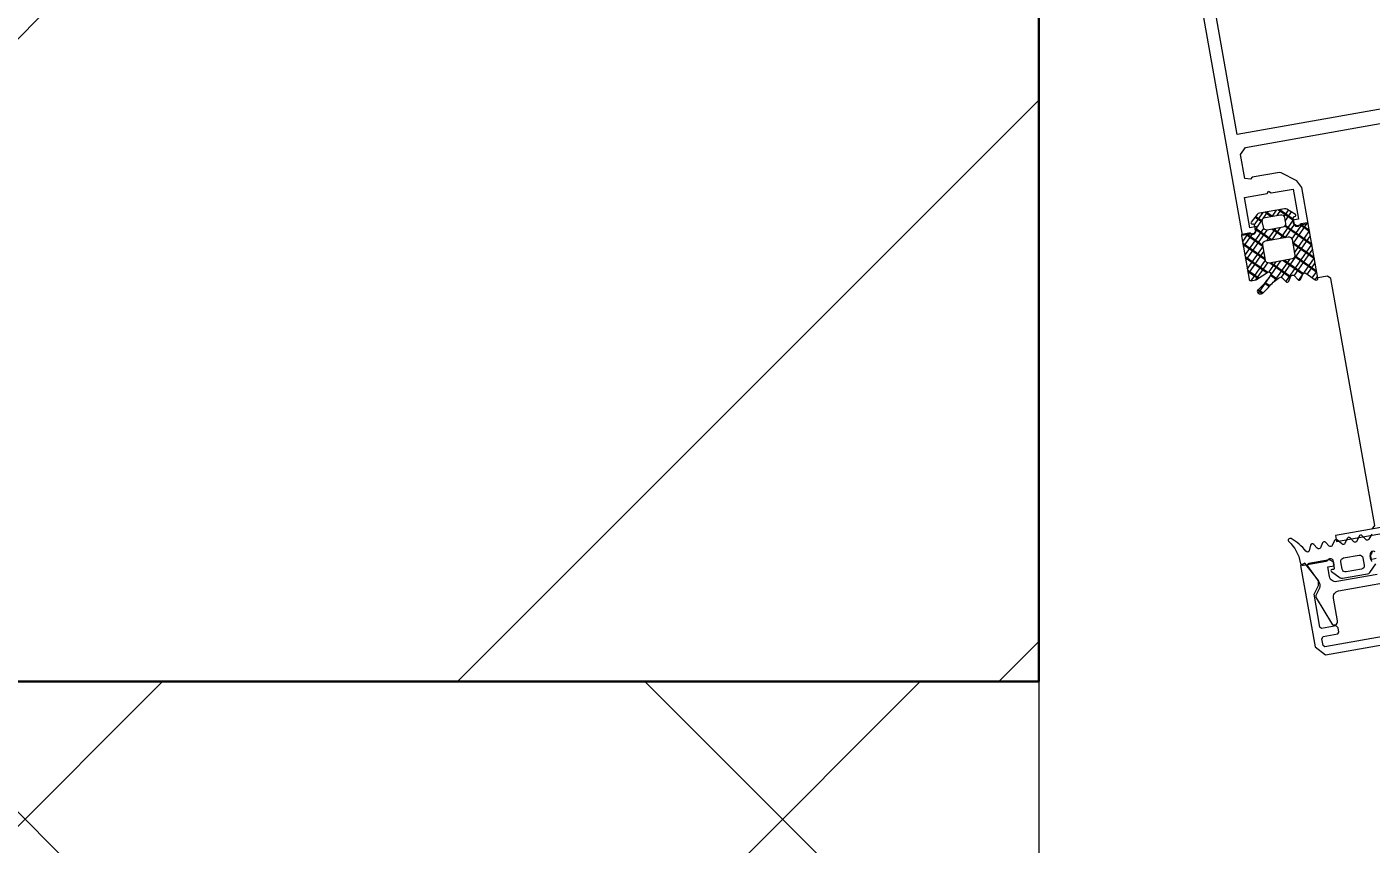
# Model space of a CAD drawing. Header units: millimetres. Extents: x -360149 to 9420325, y 0 to 292181.
# Drawn here: x -196839.3 to -196619.8, y 105849.4 to 105982.8 of the extents above; entities that cross this region are included whole.
import ezdxf
from ezdxf import colors
from ezdxf.entities.mleader import LeaderData, LeaderLine
from ezdxf.math import Vec2, Vec3

# ---------------------------------------------------------------- set-up
doc = ezdxf.new("R2010")
doc.units = ezdxf.units.MM
doc.header["$MEASUREMENT"] = 0
doc.layers.get('0').update_dxf_attribs({"color": 250, "lineweight": 9})
for name, color, linetype, lineweight in [('_АР ТЕКСТ', 250, 'Continuous', 25), ('АР_Навесной фасад', 5, 'Continuous', 5), ('АР_Отметки', 250, 'Continuous', 15), ('АР_Перегородки витражные', 152, 'Continuous', 13), ('АР_Размеры дверей', 15, 'Continuous', 0), ('АР_Сущ Несущая стена', 202, 'Continuous', 30), ('АР_Утеплитель', 250, 'Continuous', 9), ('АР_Штриховка кирпич', 250, 'Continuous', 9)]:
    doc.layers.add(name, color=color, linetype=linetype, lineweight=lineweight)
doc.styles.add('ISOCPEUR', font='isocpeur.ttf', dxfattribs={"width": 0.7})

# ---------------------------------------------------------------- blocks, each defined once
blk = doc.blocks.new('_DotSmall')
at = {"color": 0, "linetype": 'ByBlock', "const_width": 0.5}
blk.add_lwpolyline([(-0.0625, 0, 1), (0.0625, 0, 1)], format="xyb", close=True, dxfattribs=at)
blk = doc.blocks.new('стойка витр.')
h = blk.add_hatch()
h.set_pattern_fill('ANSI37', scale=0.5, angle=-69.23283665521843)
h.set_pattern_definition([(335.7671633447816, (-69115.31625940584, 318510.9409690977), (0.6515825639889636, 1.447617495164233), []), (65.76716334478155, (-69115.31625940584, 318510.9409690977), (-1.447617495164233, 0.6515825639889636), [])])
edge = h.paths.add_edge_path()
edge.add_line((-22.69442369043827, 14.13646889062511), (-23.03581465108437, 15.03674084689555))
edge.add_arc((-23.43472203482704, 14.88552442783714), 0.426606969231953, 20.76054121617168, 72.29995807937499)
edge.add_arc((-23.17519432072194, 15.69843630689562), 0.4267278803337561, 110.7639791014305, 252.28796188313498, ccw=False)
edge.add_line((-23.32647754022037, 16.09744767434313), (-22.30045238576713, 16.48652534212306))
edge.add_arc((-22.23557122191811, 16.31559297980009), 0.1828317202011609, 20.74895968860318, 110.7853670150393, ccw=False)
edge.add_line((-22.06459766681655, 16.38036551539699), (-22.02136925791274, 16.26636916297139))
edge.add_arc((-21.85036169383434, 16.33121481389334), 0.1828894349477776, 200.7666051414026, 335.7779732891441)
edge.add_line((-21.68357339510112, 16.25618009645405), (-21.08991230116226, 17.78525728297245))
edge.add_arc((-21.70321396183568, 17.95657679537892), 0.6367804192309714, 344.3928406199507, 381.7248777476984)
edge.add_line((-21.1116628201562, 18.19228116337763), (-22.58147269752226, 22.06827310883818))
edge.add_arc((-23.18057156739388, 21.852472630542), 0.6367804192296693, 19.80944894391843, 57.14148607166609)
edge.add_line((-22.83507592984824, 22.38737642259366), (-24.29334917705273, 23.13834224954917))
edge.add_arc((-24.36844682475663, 22.97158227615987), 0.1828894349476184, 65.75635339884347, 200.7677215648203)
edge.add_line((-24.53945312526776, 22.90673329312267), (-24.49622471639304, 22.79273694081348))
edge.add_arc((-24.66715707872659, 22.7278557770023), 0.1828317201976129, -69.25104032206309, 20.78536700277641, ccw=False)
edge.add_line((-24.60238454316277, 22.55688222189201), (-25.62840969761601, 22.16780455411208))
edge.add_arc((-25.77973726672901, 22.56679910380675), 0.4267278803402734, 149.2463648073436, 290.7703475895543, ccw=False)
edge.add_arc((-26.51302534269302, 23.00322659508151), 0.4266069692186295, 329.2343686070108, 380.7737854734352)
edge.add_line((-26.11415292418678, 23.1545352198882), (-26.50320860397187, 24.18050239048171))
edge.add_arc((-26.6741821590871, 24.11572985494814), 0.1828317201915107, 20.74895966852365, 110.7853670116034)
edge.add_line((-26.73906332292245, 24.28666221726598), (-33.46508004333009, 21.73609814226074))
edge.add_arc((-33.37260125833668, 21.44478009969028), 0.3056444463767395, 107.6120180140902, 200.6882886899978)
edge.add_line((-33.6585366082727, 21.33680091994756), (-33.39916615508264, 20.65282280623796))
edge.add_arc((-33.11489203283651, 20.76049792175978), 0.3039830703862393, 200.7452912846324, 225.8123610097134)
edge.add_line((-33.32677140043234, 20.54252351805917), (-31.79381202385412, 18.90709041146329))
edge.add_arc((-32.0063560722166, 18.68866847666476), 0.3047673113958362, -108.86283880448178, 45.781400895661875, ccw=False)
edge.add_arc((-28.70749382052437, 27.75544220980088), 9.952967568180252, 231.9543329511108, 250.0411665169116, ccw=False)
edge.add_arc((-35.13741779119496, 19.64784166335459), 0.4002801790554734, 42.30928712460122, 119.2250395725891)
edge.add_arc((-34.91139847875967, 19.56672148584141), 0.6024183835395109, 134.3950067436913, 228.6478049676944)
edge.add_arc((-28.53884731806517, 27.80771469972205), 11.01872594929672, 232.0873456721725, 240.8889416158169)
edge.add_arc((-36.88860151399224, 12.8729826853881), 6.091684827127049, 40.75890454826748, 60.61437004968877, ccw=False)
edge.add_arc((-32.50226594848368, 16.64775385941913), 0.3047655738188228, -34.89587558046088, 41.60271899476669, ccw=False)
edge.add_line((-32.25229934006347, 16.47340148731018), (-32.76342180219945, 15.75802363698313))
edge.add_arc((-32.51342051808022, 15.58368567090239), 0.3047857747310843, 145.1100748179471, 256.4242518685471)
edge.add_line((-32.58496309185284, 15.28741547561367), (-31.72801335877739, 15.09082250765641))
edge.add_arc((-31.79955593254474, 14.79455231235153), 0.3047857747455557, -34.88992517811971, 76.42425187022229, ccw=False)
edge.add_line((-31.54955464840168, 14.62021434627968), (-32.06065512256464, 13.90477851201285))
edge.add_arc((-31.81065383841726, 13.73044054594722), 0.304785774745541, 145.1100748233031, 256.4242518693868)
edge.add_line((-31.88219641218893, 13.4341703506434), (-31.02524667911348, 13.23757738269342))
edge.add_arc((-31.09682011228135, 12.94126594878393), 0.3048331054871362, -24.2246592297883, 76.42043308581259, ccw=False)
edge.add_line((-30.81882951050648, 12.81618818287097), (-31.59985344059533, 11.12048939903616))
edge.add_arc((-31.32187980059053, 10.99539431777895), 0.3048247429134716, 155.7710645559098, 290.7402899417831)
edge.add_line((-31.21393143609748, 10.71032366952568), (-22.80062470957637, 13.90072279884771))
edge.add_arc((-22.86539724513609, 14.07169635396312), 0.1828317202009504, 290.7489596761703, 380.7489600455551)
edge = h.paths.add_edge_path(flags=16)
edge.add_line((-23.10434971895302, 21.04022295145114), (-22.19142218885827, 18.63276889372355))
edge.add_arc((-22.69773797682865, 18.4407695405971), 0.5414973949605305, -69.23283665472542, 20.767163345274582, ccw=False)
edge.add_line((-22.5057386237022, 17.93445375262672), (-23.43116100440966, 17.58352553217992))
edge.add_arc((-23.62316035752519, 18.08984132014666), 0.5414973949532591, 200.7671633443313, 290.7671633443313, ccw=False)
edge.add_line((-24.12947614549194, 17.89784196703113), (-25.04240367558668, 20.30529602475872))
edge.add_arc((-24.53608788761267, 20.4972953778888), 0.541497394965222, 110.76716334549809, 200.7671633454981, ccw=False)
edge.add_line((-24.72808724074275, 21.00361116586282), (-23.80266486003529, 21.35453938630963))
edge.add_arc((-23.6106655069234, 20.84822359833925), 0.5414973949553709, 20.767163343835023, 110.767163343835, ccw=False)
edge = h.paths.add_edge_path(flags=16)
edge.add_line((-26.85119390953332, 20.26120087689196), (-25.51269974335446, 16.73149769075098))
edge.add_arc((-26.01901553132848, 16.5394983376209), 0.541497394965222, -69.23283665450191, 20.76716334549809, ccw=False)
edge.add_line((-25.82701617819839, 16.03318254964688), (-28.23444912247942, 15.12026302596496))
edge.add_arc((-28.4264484756095, 15.62657881394625), 0.5414973949720253, 200.7671633452251, 290.76716334522513, ccw=False)
edge.add_line((-28.9327642635908, 15.43457946081617), (-30.27125842979876, 18.96428264696442))
edge.add_arc((-29.76494264181383, 19.15628200007632), 0.5414973949689773, 110.76716334328901, 200.767163343289, ccw=False)
edge.add_line((-29.95694199492573, 19.66259778806125), (-27.5495090506447, 20.57551731175045))
edge.add_arc((-27.35750969751825, 20.06920152376551), 0.541497394974137, 20.767163344728715, 110.76716334472869, ccw=False)
at = {"lineweight": 0, "ltscale": 100, "transparency": 33554687}
for points in [[(65.92687011216185, 59.2824299609274), (-26.6419368966599, 24.17953274302999), (-25.90703195796232, 22.24153677027789), (-25.27813291337225, 21.95846499659092), (-24.82208952034125, 22.13140062004823), (-25.21116718812846, 23.15742577453057), (-20.53714279274573, 24.92985650197079), (-19.19699615391437, 21.39579562939616), (-18.76855027934653, 21.29748815141647), (-18.98085410959902, 20.82581386800302), (-17.68393587967148, 17.40574934773758), (-22.35796027505421, 15.63331862029736), (-22.70380953396671, 16.54534742246324), (-23.1598529269977, 16.37241179900593), (-23.44292470067739, 15.74351275440858), (-22.75122618288151, 13.91945515007683), (-17.16517298531835, 16.03773513642955), (-16.24131551088067, 17.04008095841709), (-15.46667035139399, 19.81128934778826), (-15.4391308168415, 20.08251046122314), (-17.03864790883381, 24.30054944750736), (-17.39634782800567, 24.5561396704943), (-17.47095398549573, 25.44057095424068), (-13.70890040838276, 26.86717441076325), (-12.4510803312005, 26.30097287951503), (-4.305940852005733, 4.821667629301373)], [(-69.8438361948356, -5.633594956780144), (-69.21493715024553, -5.916666730459838), (-30.90838462579995, 8.609511357899464), (-30.62531285212026, 9.238410402496811), (-31.1873041553481, 10.72042096611403)], [(-68.58632373265573, -58.46540642052423), (-90.15068845250062, -1.598661102303595), (-90.00917455367744, -1.284153596119722), (-88.98317839115043, -0.8950869223335758), (-88.55468153662514, -0.9934413902010419), (-87.69009137133253, -3.273426419786119), (-87.37564184903749, -3.414962306625966), (-86.69163474338711, -3.155580859434849), (-86.43607351230457, -2.797891934278596), (-87.30066367759719, -0.5179069046935183), (-87.1591497787449, -0.2033993985096458), (-82.02911098225741, 1.741955958394101), (-80.54324021661887, 1.262233232868311), (-79.70200834979187, 1.450846736610401), (-77.34320693471818, 4.170836259007046), (-77.83057009245385, 4.768357554989052), (-90.48468705118285, -0.0301937209587777), (-91.4479567084054, -1.960141251613095), (-69.79711318280897, -59.05493725829001)], [(-73.55412178576807, -6.30930235532287), (-74.18304982228437, -6.026241575636959), (-74.75303158370662, -6.242383619959583), (-74.40718232482322, -7.154412422125461)]]:
    blk.add_lwpolyline(points, dxfattribs=at)
blk.add_lwpolyline([(63.8117502759269, 56.26367979055794), (85.07351613373612, 0.1949089383633691), (10.63088292890461, -28.03438542609365), (-10.63088292890461, 28.03438542610093)], close=True, dxfattribs=at)
at = {"color": 7, "lineweight": 0, "ltscale": 100, "transparency": 33554687}
blk.add_lwpolyline([(-22.69442369043827, 14.13646889062511), (-23.03581465108437, 15.03674084689555, 0.2287523810762611), (-23.30501911480678, 15.29193636016134, -0.7101639231358212), (-23.32647754022037, 16.09744767434313), (-22.30045238576713, 16.48652534212306, -0.4143996870914876), (-22.06459766681655, 16.38036551539699), (-22.02136925791274, 16.26636916297139, 0.6682503890445888), (-21.68357339510112, 16.25618009645405), (-21.08991230116226, 17.78525728297245, 0.1643479059441302), (-21.1116628201562, 18.19228116337763), (-22.58147269752226, 22.06827310883818, 0.1643479059441302), (-22.83507592984824, 22.38737642259366), (-24.29334917705273, 23.13834224954917, 0.6682503891596868), (-24.53945312526776, 22.90673329312267), (-24.49622471639304, 22.79273694081348, -0.4143996870833266), (-24.60238454316277, 22.55688222189201), (-25.62840969761601, 22.16780455411208, -0.7101639231391418), (-26.14645609946456, 22.78500538597291, 0.2287523810910513), (-26.11415292418678, 23.1545352198882), (-26.50320860397187, 24.18050239048171, 0.4143996871765861), (-26.73906332292245, 24.28666221726598), (-33.46508004333009, 21.73609814226074, 0.4300281847644905), (-33.6585366082727, 21.33680091994756), (-33.39916615508264, 20.65282280623796, 0.1098139781175365), (-33.32677140043234, 20.54252351805917), (-31.79381202385412, 18.90709041146329, -0.8000358277039689), (-32.10488848172827, 18.40026861818478, -0.07908294790216032), (-34.84140179419774, 19.91728321780829, 0.3488032577412263), (-35.33285102594527, 19.99716969329165, 0.4361245879823007), (-35.30940773655311, 19.11450854978466, 0.03842309887939363), (-33.89950172111276, 18.18089248692559, -0.08685322061285544), (-32.2743724368047, 16.85010652759956, -0.3467629046601076), (-32.25229934006347, 16.47340148731018), (-32.76342180219945, 15.75802363698313, 0.5278770357902526), (-32.58496309185284, 15.28741547561367), (-31.72801335877739, 15.09082250765641, -0.5278770357776507), (-31.54955464840168, 14.62021434627968), (-32.06065512256464, 13.90477851201285, 0.5278770357650493), (-31.88219641218893, 13.4341703506434), (-31.02524667911348, 13.23757738269342, -0.4697389635461835), (-30.81882951050648, 12.81618818287097), (-31.59985344059533, 11.12048939903616, 0.667984424932516), (-31.21393143609748, 10.71032366952568), (-22.80062470957637, 13.90072279884771, 0.4142135642613711)], format="xyb", close=True, dxfattribs=at)
for points in [[(-26.73906332292245, 24.28666221726598), (-26.73906332292245, 24.28666221726598)], [(-22.80062470957637, 13.90072279884771), (-22.80062470957637, 13.90072279884771)], [(-72.00534459005576, 0.06645459306309931), (-72.91737339223619, -0.2793946658493951)]]:
    blk.add_lwpolyline(points, dxfattribs=at)
at = {"color": 7}
for points in [[(-26.85119390953332, 20.26120087689196), (-25.51269974335446, 16.73149769075098, -0.414213562373095), (-25.82701617819839, 16.03318254964688), (-28.23444912247942, 15.12026302596496, -0.414213562373095), (-28.9327642635908, 15.43457946081617), (-30.27125842979876, 18.96428264696442, -0.414213562373095), (-29.95694199492573, 19.66259778806125), (-27.5495090506447, 20.57551731175045, -0.414213562373095)], [(-23.10434971895302, 21.04022295145114), (-22.19142218885827, 18.63276889372355, -0.414213562373095), (-22.5057386237022, 17.93445375262672), (-23.43116100440966, 17.58352553217992, -0.414213562373095), (-24.12947614549194, 17.89784196703113), (-25.04240367558668, 20.30529602475872, -0.414213562373095), (-24.72808724074275, 21.00361116586282), (-23.80266486003529, 21.35453938630963, -0.414213562373095)], [(-75.33468511578394, -1.905527627641277), (-74.42175758568919, -4.312981685368868, -0.414213562373095), (-74.73607402053312, -5.011296826465696), (-75.88953189010499, -5.44869808882504, -0.414213562373095), (-76.58784703121637, -5.134381653973833), (-77.50077456128201, -2.726927596246242, -0.414213562373095), (-77.18645812643808, -2.028612455142138), (-76.03300025686622, -1.591211192782794, -0.414213562373095)]]:
    blk.add_lwpolyline(points, format="xyb", close=True, dxfattribs=at)
at = {"color": 7, "lineweight": 0, "ltscale": 100, "transparency": 33554687}
for points in [[(-75.03088077326538, -6.556658951718418), (-73.89088825849467, -6.124363869072113, -0.7102015621310012), (-73.37286607688293, -6.741579856578028, 0.2286961432583318)], [(-70.64727456742548, -5.700953451043461), (-71.54744570542243, -5.39029515288712, -0.527867958552825), (-71.72590196330566, -4.91969345882535), (-71.21480849309592, -4.20432660249935, 0.5278679585528249), (-71.39326475097914, -3.733724908495788), (-72.25018549209926, -3.537120946544746, -0.527867958552825), (-72.4286417500116, -3.066519252482976), (-71.91757026780397, -2.351094412268139, 0.5278679585717272), (-72.0960265256872, -1.880492718206369), (-72.95294726680731, -1.683888756255328, -0.5278679585717273), (-73.13140352474875, -1.213287062200834), (-72.66353846338461, -0.3839238536165794, 0.5278679585528249), (-72.84199472126784, 0.08667784044519067), (-73.69893745039008, 0.2833397862850688, -0.5278679585717273), (-73.8773937083024, 0.753941480339563), (-73.36630023809266, 1.469308336665563, 0.5278679585717272), (-73.5447564960632, 1.939910030763713), (-74.40167723721243, 2.136513992714754, -0.5278679585528251), (-74.58013349509565, 2.607115686776524), (-74.06369480097783, 3.308391450875206, 0.5779496213016146), (-74.28822709678207, 3.786457927264564), (-75.21591578132939, 3.825837128097191, -0.615333828900983), (-75.41972296024323, 4.330405631961185, 0.1014034095220688), (-73.83454927545972, 7.11715754520992, 0.8870851218243345), (-74.38353605600423, 7.372048574252403, -0.1649969122064492), (-77.37516639285604, 4.905523520799761), (-77.48916274512885, 4.862295111939602, 0.4143043114941015), (-77.73690205768798, 4.311953389369592), (-76.39677740688785, 0.7779505007420084, 0.2286961432583318), (-76.12757003956358, 0.5227576163306367, -0.3190489133936659), (-75.8308042481076, 0.1276532846095506, -0.3190018552396916), (-76.10608007785049, -0.2827473570214352), (-77.2460725926212, -0.7150424396677408, -0.4143996870833266), (-77.48192731157178, -0.6088826129343943), (-77.5683841292921, -0.380889908366953, 0.6683385997492722), (-77.90615079682902, -0.370689789611788), (-78.61388821495348, -1.942959389103635, 0.1988829373258806), (-78.62659800215624, -2.362689632165711), (-77.15678812476108, -6.238681577618991, 0.1988829373551211), (-76.86896414318471, -6.544446800158767), (-75.29665854779887, -7.25210424636316, 0.6683385997492723)]]:
    blk.add_lwpolyline(points, format="xyb", dxfattribs=at)
at = {"lineweight": 0, "ltscale": 100, "transparency": 33554687}
blk.add_lwpolyline([(-76.9662925209559, -7.798852029714908), (-79.34394296052051, -1.52882071842032, -0.4143260923197838), (-78.74236241533072, -0.1922330582674476), (-77.26035185172805, 0.3697582449676702), (-76.87127418394084, -0.6562669095073943), (-76.3012924225186, -0.4401248651847709), (-76.06142006575828, 0.3027815256646136), (-77.27188147796551, 3.494853341355338, 0.5512236456822476), (-77.7769173583074, 3.597680757055059), (-79.92338595120236, 1.349376512123854, -0.2673491356416615), (-80.91622193696094, 1.059369939495809), (-82.0875922003761, 1.397509788286698, 0.2496293600316565), (-82.58705019962508, 1.269536347390385), (-86.19986947378493, -1.925987660470128, 0.8270430078467679), (-85.63532520958688, -2.84412238272489), (-82.10129332900397, -1.503986737930973, -0.4143260923197836), (-80.76472567670862, -2.105611734441482), (-78.12768279598095, -9.059679143334506, 0.4143260923033303)], format="xyb", dxfattribs=at)
blk.add_lwpolyline([(-72.91737339223619, -0.2793946658493951), (-54.81141330953687, -48.02608389785019), (-53.89938450735644, -47.68023463893769), (-72.00534459005576, 0.06645459306309931)], close=True)
at = {"color": 7, "lineweight": 0, "ltscale": 100, "transparency": 33554687}
blk.add_arc((-33.37357679728302, 21.44486016019073), 0.304760386648688, 110.7561904730667, 200.7778938289061, dxfattribs=at)
blk = doc.blocks.new('A$Cf7573d2c')
h = blk.add_hatch()
h.set_pattern_fill('ANSI37', color=5, scale=0.4999999999999999, angle=11.05056813833426)
h.set_pattern_definition([(56.05056813833426, (-325577.5326109263, -14427.20117750167), (-1.316880116997287, 0.8865568269756945), []), (146.0505681383342, (-325577.5326109263, -14427.20117750167), (-0.8865568269756945, -1.316880116997287), [])])
edge = h.paths.add_edge_path()
edge.add_line((11.41465996426996, -79.99643199487764), (10.46968452970032, -80.18098228986491))
edge.add_arc((10.55140614984776, -80.59968872998178), 0.4266069692291248, 101.043946010946, 152.583362874149)
edge.add_arc((9.793957552359752, -80.20668493908093), 0.4267278803342317, 191.0473838945442, 332.5713666762502, ccw=False)
edge.add_line((9.375137345981784, -80.28845485154307), (9.164808407542296, -79.21148187752988))
edge.add_arc((9.344238991408933, -79.17638054589366), 0.1828317201947123, 101.03236448459671, 191.0687718110337, ccw=False)
edge.add_line((9.30925168201793, -78.99692769389367), (9.428908583358862, -78.97355913252977))
edge.add_arc((9.39385494741606, -78.79406041936467), 0.182889434962051, 281.0500099214912, 416.0613780692319)
edge.add_line((9.495962937711738, -78.64232873599394), (8.089016010286286, -77.79911412490765))
edge.add_arc((7.816644230628035, -78.3747033152498), 0.6367804192914093, 64.67624541442503, 102.008282542173)
edge.add_line((7.684160098433495, -77.75185722101014), (3.615703731076792, -78.54641207955137))
edge.add_arc((3.727295635401254, -79.173338350509), 0.636780419240097, 100.0928537358094, 137.4248908635568)
edge.add_line((3.258376220357604, -78.74252065760083), (2.272063397220336, -80.0531302683521))
edge.add_arc((2.423756540580288, -80.15529550549245), 0.182889434966498, 146.039758200854, 281.0511263668317)
edge.add_line((2.458813674165867, -80.33479353558505), (2.578470575390384, -80.31142497422115))
edge.add_arc((2.613571906944562, -80.49085555806899), 0.182831720160508, 11.03236446209769, 101.06877178693532, ccw=False)
edge.add_line((2.79302475892473, -80.455868248755), (3.003353697480634, -81.53284122276818))
edge.add_arc((2.584542582461389, -81.6146576870381), 0.4267278803749458, -130.47023040168227, 11.053752380527897, ccw=False)
edge.add_arc((2.030615204991726, -82.2637684772957), 0.4266069692120041, 49.5177734016168, 101.0571902680406)
edge.add_line((1.948796800570562, -81.84508093881595), (0.8718846896663308, -82.0553979909455))
edge.add_arc((0.9068719990261886, -82.23485084292453), 0.1828317201681706, 101.0323644762739, 191.0687718193541)
edge.add_line((0.7274414151906967, -82.2699521745817), (2.106234080158174, -89.32995279858005))
edge.add_arc((2.408981151662215, -89.28796782188036), 0.3056444463306128, 187.8954228019012, 280.9716934778102)
edge.add_line((2.467152627417818, -89.58802549463871), (3.185094034764916, -89.44781412654265))
edge.add_arc((3.126941887751211, -89.14944516903338), 0.3039830702645643, 281.0286960890925, 306.0957658141734)
edge.add_line((3.306029453873634, -89.39507365001191), (5.176726684905589, -88.1601251628017))
edge.add_arc((5.356143180744712, -88.40648432158397), 0.3047673113952634, -28.579434009353804, 126.06480569078869, ccw=False)
edge.add_arc((-3.023799238718447, -83.6247018996756), 9.952967568203494, 312.237737744563, 330.32457131036375, ccw=False)
edge.add_arc((3.882285149072121, -91.33074545772703), 0.4002801790518057, 122.5926919233885, 199.5084443713766)
edge.add_arc((4.000388008000102, -91.12165952445687), 0.6024183835289821, 214.6784115371002, 308.9312097611028)
edge.add_arc((-3.046858568287144, -83.44965241108206), 11.01872594965999, 312.3707504643666, 321.172346408011)
edge.add_arc((10.26440043355916, -94.20023375649555), 6.09168482694455, 121.0423093429209, 140.8977748443422, ccw=False)
edge.add_arc((7.284082988952713, -89.23973528991692), 0.3047655738078916, 45.38752921329251, 121.88612378851909, ccw=False)
edge.add_line((7.498122293618508, -89.02278084530553), (8.116973152966239, -89.64730887029145))
edge.add_arc((8.331004110641391, -89.43031781604256), 0.3047857747129765, 225.3934796127387, 336.7076566633418)
edge.add_line((8.610949610476382, -89.55083704931894), (8.949353960924782, -88.73936053352372))
edge.add_arc((9.229299460771111, -88.8598797667927), 0.3047857747204645, 45.393479617120875, 156.7076566654631, ccw=False)
edge.add_line((9.443330418434925, -88.64288871252211), (10.06224214087706, -89.26740485119808))
edge.add_arc((10.27627309859769, -89.05041379688058), 0.304785774793757, 225.3934796157099, 336.7076566617938)
edge.add_line((10.55621859850362, -89.17093303019647), (10.8946229488356, -88.35945651440124))
edge.add_arc((11.17460388746825, -88.48001312446931), 0.3048331055327169, 56.058745561357625, 156.7038378769572, ccw=False)
edge.add_line((11.34480519453064, -88.22712038573809), (12.88436133123469, -89.28313158194942))
edge.add_arc((13.05457684253595, -89.03025848406948), 0.3048247429572407, 236.0544693444964, 371.0236947303713)
edge.add_line((13.35377701732796, -88.97197144156962), (11.6291001267964, -80.14089753731969))
edge.add_arc((11.44964727477784, -80.17588484667064), 0.1828317202052636, 11.03236447116439, 101.0323648405485)
edge = h.paths.add_edge_path(flags=16)
edge.add_line((4.540757622104138, -79.23529726907145), (7.067755079362541, -78.74178377749922))
edge.add_arc((7.171546747355023, -79.27324094260985), 0.5414973949079368, 11.050568135283015, 101.05056813528307, ccw=False)
edge.add_line((7.703003912465647, -79.16944927461736), (7.892709892010316, -80.14082399115432))
edge.add_arc((7.361252726892417, -80.24461565921229), 0.5414973949276295, -78.94943185806409, 11.050568141935912, ccw=False)
edge.add_line((7.465044394950382, -80.77607282433019), (4.938046937691979, -81.26958631591697))
edge.add_arc((4.834255269641289, -80.73812915074814), 0.5414973949762222, 191.0505681401473, 281.05056814014733, ccw=False)
edge.add_line((4.302798104472458, -80.84192081879883), (4.113092124927789, -79.87054610224732))
edge.add_arc((4.644549290103896, -79.76675443424756), 0.5414973949736009, 101.05056813471049, 191.0505681347106, ccw=False)
edge = h.paths.add_edge_path(flags=16)
edge.add_line((4.676231182878837, -83.05987093099975), (8.381203640135936, -82.33630316946073))
edge.add_arc((8.484995308186626, -82.86776033462957), 0.5414973949762222, 11.050568140147277, 101.05056814014728, ccw=False)
edge.add_line((9.016452473355457, -82.76396866657888), (9.509961636853404, -85.29094396196888))
edge.add_arc((8.978504471662745, -85.39473562998319), 0.5414973949906723, -78.94943186407329, 11.05056813592671, ccw=False)
edge.add_line((9.082296139677055, -85.92619279517385), (5.37732368230354, -86.64976055674197))
edge.add_arc((5.27353201432561, -86.11830339161679), 0.5414973949194297, 191.0505681334767, 281.05056813347676, ccw=False)
edge.add_line((4.742074849200435, -86.22209505959472), (4.248565685702488, -83.69511976420472))
edge.add_arc((4.780022850893147, -83.59132809619041), 0.5414973949906723, 101.05056813592671, 191.0505681359266, ccw=False)
at = {"color": 5, "lineweight": 0, "ltscale": 100, "transparency": 33554687}
for points in [[(-18.12661785061937, 14.97306006058352), (0.8494265772169456, -82.19229982656543), (2.883654761011712, -81.79502239728754), (3.268808120395988, -81.22292054705031), (3.175321988761425, -80.74423207908694), (2.098349014646374, -80.95456101758464), (1.140202340320684, -76.04844547851826), (4.849748867331073, -75.3239844176278), (5.018956985673867, -74.91827659131377), (5.448033373337239, -75.20714161088108), (9.037922999123111, -74.50604911138362), (9.996069673448801, -79.41216465045), (9.038753600558266, -79.5991250275838), (9.132239732309245, -80.07781349554716), (9.704341582604684, -80.4629668550042), (11.61897372815292, -80.08904610075115), (10.47386667667888, -74.225614488867), (9.64182380773127, -73.14583930670051), (7.041110076359473, -71.91459637857042), (6.778427712619305, -71.84167660005915), (2.350939778378233, -72.70634902901656), (2.038645334308967, -73.01578040185268), (1.154309903038666, -72.94004652887816), (0.383111719507724, -68.9911861994915), (1.153479301603511, -67.84697061266343), (23.69935076951515, -63.44384321071266)], [(11.6291001267964, -80.14089753731969), (11.6291001267964, -80.14089753731969)], [(0.7274414151906967, -82.2699521745817), (0.7274414151906967, -82.2699521745817)], [(22.94347876822576, -129.8061585653631), (23.32863212761004, -129.2340567151259), (15.4760210152017, -89.0253721447516), (14.90391916502267, -88.64021878529456), (13.34831858612597, -88.94402196916053)], [(75.22963465948123, -137.4833678396972), (15.53914114448708, -149.1407059916237), (15.25302935624495, -148.9481411982706), (15.04270636092406, -147.8711986557901), (15.21196939924266, -147.4654485115461), (17.60516828659456, -146.9980653982202), (17.79774496634491, -146.7120144731016), (17.65752765501384, -145.99404263428), (17.34810222545639, -145.6817786217725), (14.95490333810449, -146.1491617350985), (14.66879154986236, -145.9565969417163), (13.61716468690429, -140.5718233662192), (14.34078325994778, -139.1882331138622), (14.29685428855009, -138.3272358124523), (12.01399044063874, -135.5432063999469), (11.34278615599032, -135.9227315704484), (13.93680344289169, -149.2051953730988), (15.67648944130633, -150.4803732157889), (75.60635762184393, -138.7762860547809)], [(22.98328991362359, -133.5772611531283), (22.59814249735791, -134.1493934348982), (22.71498530404642, -134.7476779409481), (23.67230137682054, -134.5607175638434)], [(16.96039025508799, -130.9746341781865), (17.14735063223634, -131.9319502510043)]]:
    blk.add_lwpolyline(points, dxfattribs=at)
blk.add_lwpolyline([(-15.50815186044201, 12.37879323330708), (43.34474334609695, 23.8725514558173), (58.60503199696541, -54.26656991802156), (-0.247863209573552, -65.76032814054633)], close=True, dxfattribs=at)
blk.add_lwpolyline([(11.41465996426996, -79.99643199487764), (10.46968452970032, -80.18098228986491, 0.2287523810762611), (10.17271494236775, -80.40325432471582, -0.7101639231358212), (9.375137345981784, -80.28845485154307), (9.164808407542296, -79.21148187752988, -0.4143996870914876), (9.30925168201793, -78.99692769389367), (9.428908583358862, -78.97355913252977, 0.6682503890445888), (9.495962937711738, -78.64232873599394), (8.089016010286286, -77.79911412490765, 0.1643479059441302), (7.684160098433495, -77.75185722101014), (3.615703731076792, -78.54641207955137, 0.1643479059441302), (3.258376220357604, -78.74252065760083), (2.272063397220336, -80.0531302683521, 0.6682503891596868), (2.458813674165867, -80.33479353558505), (2.578470575390384, -80.31142497422115, -0.4143996870833266), (2.79302475892473, -80.455868248755), (3.003353697480634, -81.53284122276818, -0.7101639231391418), (2.307573626632802, -81.9392880636151, 0.2287523810910513), (1.948796800570562, -81.84508093881595), (0.8718846896663308, -82.0553979909455, 0.4143996871765861), (0.7274414151906967, -82.2699521745817), (2.106234080158174, -89.32995279858005, 0.4300281847644905), (2.467152627417818, -89.58802549463871), (3.185094034764916, -89.44781412654265, 0.1098139781175365), (3.306029453873634, -89.39507365001191), (5.176726684905589, -88.1601251628017, -0.8000358277039689), (5.623776040622033, -88.55227789623314, -0.07908294790216032), (3.666668896563351, -90.99350095681439, 0.3488032577412263), (3.504984140978195, -91.46441733597021, 0.4361245879823007), (4.378939818707295, -91.59028137139103, 0.03842309887939363), (5.537119518499821, -90.3581719166832, -0.08685322061285544), (7.123095843824558, -88.98095895003644, -0.3467629046601076), (7.498122293618508, -89.02278084530553), (8.116973152966239, -89.64730887029145, 0.5278770357902526), (8.610949610476382, -89.55083704931894), (8.949353960924782, -88.73936053352372, -0.5278770357776507), (9.443330418434925, -88.64288871252211), (10.06224214087706, -89.26740485119808, 0.5278770357650493), (10.55621859850362, -89.17093303019647), (10.8946229488356, -88.35945651440124, -0.4697389635461835), (11.34480519453064, -88.22712038573809), (12.88436133123469, -89.28313158194942, 0.667984424932516), (13.35377701732796, -88.97197144156962), (11.6291001267964, -80.14089753731969, 0.4142135642613711)], format="xyb", close=True, dxfattribs=at)
at = {"color": 5}
for points in [[(4.540757622104138, -79.23529726907145), (7.067755079362541, -78.74178377749922, -0.414213562373095), (7.703003912465647, -79.16944927461736), (7.892709892010316, -80.14082399115432, -0.414213562373095), (7.465044394950382, -80.77607282433019), (4.938046937691979, -81.26958631591697, -0.414213562373095), (4.302798104472458, -80.84192081879883), (4.113092124927789, -79.87054610224732, -0.414213562373095)], [(4.676231182878837, -83.05987093099975), (8.381203640135936, -82.33630316946073, -0.414213562373095), (9.016452473355457, -82.76396866657888), (9.509961636853404, -85.29094396196888, -0.414213562373095), (9.082296139677055, -85.92619279517385), (5.37732368230354, -86.64976055674197, -0.414213562373095), (4.742074849200435, -86.22209505959472), (4.248565685702488, -83.69511976420472, -0.414213562373095)], [(18.34217463084497, -134.5890351180569), (20.86917208810337, -134.0955216264847, -0.414213562373095), (21.50442092120647, -134.5231871236028), (21.74087279406376, -135.7339205513417, -0.414213562373095), (21.31320729688741, -136.3691693845467), (18.78620983962901, -136.8626828761044, -0.414213562373095), (18.15096100640949, -136.4350173789717), (17.91450913366862, -135.2242839512328, -0.414213562373095)]]:
    blk.add_lwpolyline(points, format="xyb", close=True, dxfattribs=at)
blk.add_lwpolyline([(17.14735063223634, -131.9319502510043), (67.26492687151767, -122.1441683250596), (67.07796649448574, -121.1868522522418), (16.96039025508799, -130.9746341781865)], close=True, dxfattribs=at)
at = {"color": 5, "lineweight": 0, "ltscale": 100, "transparency": 33554687}
for points in [[(23.87558276008349, -137.1918815805984), (17.29420974093955, -138.4772000001831, -0.4143260923197838), (16.07832761004101, -137.6586669406242), (15.77452442620415, -136.1030663617421), (16.85149740020279, -135.892737423259), (16.73465459351428, -135.2944529171946), (16.04288989887573, -134.9326376875397), (12.69231407553889, -135.586993064353, 0.5512236456822476), (12.50572439120151, -136.0674293322809), (14.35950590821449, -138.5625632936571, -0.2673491356416615), (14.4777864611242, -139.5901024985506), (13.94679948792327, -140.6875995079026, 0.2496293600316565), (13.988641141681, -141.2014912966988), (16.52857105073053, -145.3018074856955, 0.8270430078467679), (17.5288156735478, -144.9003198907303), (16.80436055595055, -141.1908037953544, -0.4143260923197836), (17.622934052255, -139.9749488876405), (24.92230934184045, -138.5494072136207, 0.4143260923033303)], [(22.97785827715416, -135.0745830591477), (22.74416672054213, -133.8779836154863, -0.7102015621310012), (23.43995764176361, -133.4715632053267, 0.2286961432583318)], [(22.87427077069879, -130.6094397355482), (22.41614271281287, -131.4442662674846, -0.527867958552825), (21.92217304371297, -131.5407367626904), (21.30332812760025, -130.9162391692516, 0.5278679585528249), (20.80935845850036, -131.0127096644574), (20.47094816493336, -131.8241557486908, -0.527867958552825), (19.97697849583346, -131.9206262439257), (19.35807271662634, -131.296140536826, 0.5278679585717272), (18.86410304752644, -131.3926110320317), (18.52569275395945, -132.2040571162652, -0.5278679585717273), (18.03172308485955, -132.3005276115291), (17.29322126752231, -131.6993985794252, 0.5278679585528249), (16.79925159842242, -131.7958690746309), (16.46078044176102, -132.6073270452034, -0.5278679585717273), (15.96681077266112, -132.7037975404382), (15.3479658565484, -132.0792999469995, 0.5278679585717272), (14.8539961874485, -132.175770442278), (14.51558589376509, -132.9872165265406, -0.5278679585528251), (14.02161622478161, -133.0836870217463), (13.41756239836104, -132.4562991059211, 0.5779496213016146), (12.90845855453517, -132.5969247933826), (12.71307372348383, -133.5046592174767, -0.615333828900983), (12.18134591274429, -133.6203842212853, 0.1014034095220688), (9.702108483761549, -131.5876167461684, 0.8870851218243345), (9.358218787820078, -132.0857089052442, -0.1649969122064492), (11.28444858861621, -135.4507106386882), (11.30781715002377, -135.5703675398981, 0.4143043114941015), (11.80845184403006, -135.9074367935682), (15.51793750782963, -135.1829876190459, 0.2286961432583318), (15.81490499409847, -134.9607122785674, -0.3190489133936659), (16.25442801520694, -134.7348873865558, -0.3190018552396916), (16.61248166311998, -135.0754795976682), (16.84617321973201, -136.272079041315, -0.4143996870833266), (16.70172994525637, -136.4866332249512), (16.46241614292376, -136.5333703476499, 0.6683385997492722), (16.39535582228564, -136.8645701023779), (17.82562233426142, -137.8275143641513, 0.1988829373258806), (18.23718629742507, -137.9108817430097), (22.30564266489819, -137.1163268844539, 0.1988829373551211), (22.65559902682435, -136.8842373319349), (23.61847053910606, -135.4539218432037, 0.6683385997492723)]]:
    blk.add_lwpolyline(points, format="xyb", dxfattribs=at)
blk.add_arc((2.408737593214028, -89.28891585412202), 0.3047603866486879, 191.0395952653897, 281.06129862006, dxfattribs=at)
at = {"layer": 'АР_Перегородки витражные', "rotation": 80.28340479355269}
blk.add_blockref('стойка витр.', (29.17858439369593, -60.01344902928395), dxfattribs=at)
blk = doc.blocks.new('A$Cec9b444d')
at = {"color": 241, "ltscale": 100, "true_color": 0xf7abae, "rotation": 359}
blk.add_blockref('A$Cf7573d2c', (-2406.342871125562, -6569.669669666932), dxfattribs=at)

msp = doc.modelspace()

# ---------------------------------------------------------------- hatches: boundary and pattern name
at = {"layer": 'АР_Утеплитель', "ltscale": 100}
h = msp.add_hatch(dxfattribs=at)
h.set_pattern_fill('ANSI37', color=256, scale=700)
h.set_pattern_definition([(45, (-164418.8535030116, 61305.68245835241), (-61.87184335382291, 61.87184335382291), []), (135, (-164418.8535030116, 61305.68245835241), (-61.87184335382291, -61.8718433538229), [])])
h.paths.add_polyline_path([(-156388.8535030116, 58697.01169602931), (-156538.8535030116, 58697.01169602931), (-156538.8535030116, 57165.68245835195), (-156388.8535030116, 57165.68245835195)], flags=17)
h.paths.add_polyline_path([(-158433.8531131968, 82835.68245835761), (-158433.853113197, 82685.68245835252), (-157731.3965541597, 82685.68245835061), (-157731.3965541598, 82835.40266837095)])
h.paths.add_polyline_path([(-163818.853503011, 86650.68245835253), (-163818.8535030111, 86800.68245835253), (-165588.8535030111, 86800.68245835253), (-165588.8535030111, 86650.68245835253)])
h.paths.add_polyline_path([(-163818.8535030111, 86800.68245835253), (-163818.8535030111, 86650.68245835253), (-160138.8535030115, 86650.68245835253), (-160138.8535030115, 82685.68245835253), (-159948.8531131969, 82685.68245835253), (-159948.8531131968, 82835.68245835844), (-159988.8535030115, 82835.68245835847), (-159988.8535030115, 86800.68245835253)])
h.paths.add_polyline_path([(-184882.6392122359, 86650.6824583525), (-184882.639212236, 86800.68245835253), (-185398.8535030113, 86800.68245835253), (-185398.8535030113, 86650.68245835253)])
h.paths.add_polyline_path([(-194524.0362803552, 89100.68245835253), (-194374.0362803552, 89100.68245835253), (-194374.0362803552, 91145.68245835265), (-194524.0362803552, 91145.68245835265)])
h.paths.add_polyline_path([(-143138.8522988162, 61992.08040032955), (-143288.8522444781, 61992.08040032955), (-143288.8691887669, 55105.68245835253), (-156388.8535030116, 55105.68245835247), (-156388.8535030116, 56765.68245835247), (-156538.8535030117, 56765.68245835247), (-156538.8535030116, 54955.68245835253), (-143138.8691887668, 54955.68245835253)])
h.paths.add_polyline_path([(-143288.8516162332, 61992.08040032955), (-143138.8516867691, 61992.08040032955), (-143138.8484321721, 62957.39674912771), (-143288.8482755035, 62957.39674912771)])
h.paths.add_polyline_path([(-196824.0362803551, 102944.5), (-196974.4999999994, 102944.5), (-196974.0362803552, 102375.6824583525), (-193844.0362803552, 102375.6824583525), (-193844.0362803552, 99445.68245835253), (-190723.8801665425, 99445.68245835253), (-190723.8801665425, 98815.68245835253), (-190573.8801665425, 98815.68245835253), (-190573.8801665425, 99595.68245835253), (-193694.0362803552, 99595.68245835253), (-193694.0362803552, 102525.6824583525), (-196824.0362803552, 102525.6824583525)])
h.paths.add_polyline_path([(-172707.3569585817, 66495.68245835253), (-172707.3569585812, 66638.67811580654), (-164268.8535030115, 66645.68245835247), (-164268.8535030115, 61455.68245835253), (-156388.8535030116, 61455.68245835253), (-156388.8535030116, 58697.01169602931), (-156538.8535030116, 58697.01169602931), (-156538.8535030116, 61305.68245835253), (-164418.8535030116, 61305.68245835241), (-164418.8535030116, 66495.68245835253)])
h.paths.add_polyline_path([(-149638.7572595175, 70050.68245835256), (-149488.8535030116, 70050.68245835256), (-149489.2290250881, 76930.68245835303), (-149639.0175530819, 76930.68245835303)])
h.paths.add_polyline_path([(-149488.8535030116, 70050.68245835256), (-149638.7614784104, 70050.68245835253), (-149638.8001515952, 67450.6824583523), (-149488.8535030116, 67450.6824583523)])
h.paths.add_polyline_path([(-193805.6381377818, 91275.68245835247), (-193805.6379898652, 91425.68245835247), (-194524.0362803552, 91425.6824583525), (-194524.0362803552, 91145.68245835265), (-194374.0362803552, 91145.68245835265), (-194374.0362803552, 91275.6824583525)])
h.paths.add_polyline_path([(-193805.6384126532, 91425.6824583525), (-193805.6377149938, 91275.68245835247), (-190573.8801665426, 91275.68245835253), (-190573.8801665425, 97115.68245835252), (-190723.8801665425, 97115.68245835252), (-190723.8801665426, 91425.68245835253)])
h.paths.add_polyline_path([(-187048.8542476329, 86650.68274914156), (-187048.8527583891, 86800.68245835253), (-194374.0362803552, 86800.68245835253), (-194374.0362803552, 87400.68245835253), (-194524.0362803552, 87400.68245835253), (-194524.0362803552, 86650.6824583525)])
h.paths.add_polyline_path([(-168158.8586724525, 86800.68245835253), (-168158.8483335698, 86650.68245835253), (-165588.8535030111, 86650.68245835253), (-165588.8535030111, 86800.68245835253)])
h.paths.add_polyline_path([(-169928.8470507779, 86650.68245835253), (-169928.8599552444, 86800.68245835253), (-184882.6392122359, 86800.68245835253), (-184882.6392122359, 86650.6824583525)])
h.paths.add_polyline_path([(-196974.0362803552, 104584.5), (-196824.0362803551, 104584.5), (-196824.0362803552, 105725.9435017979), (-196674.0362803554, 105725.9435017979), (-196674.0362803554, 105875.9435017979), (-196974.0362803552, 105875.9435017979)])
h.paths.add_polyline_path([(-196974.0362803551, 102944.5), (-196974.4999999994, 102944.5), (-196824.0362803552, 102944.5)])
h.paths.add_polyline_path([(-147315.0231658145, 64815.68245835252), (-147465.5657696284, 64965.6824583525), (-149488.8535030116, 64965.68245835253), (-149488.8535030116, 65850.68245835253), (-149638.8043704881, 65850.68245835253), (-149638.8535030115, 64815.68245835253)])
h.paths.add_polyline_path([(-143925.018296552, 64965.68126487773), (-144075.0174565334, 64815.68245835249), (-143288.8378172564, 64815.68245835247), (-143288.8426014463, 63197.39674912771), (-143138.8429281666, 63197.39674912771), (-143138.8378172565, 64965.68245835247)])
h.paths.add_polyline_path([(-149638.8535030116, 80850.68245835253), (-149488.8535030116, 80850.68245835253), (-149488.8535030116, 82835.68245835253), (-156581.3108416777, 82835.68245835666), (-156581.3108416778, 82685.6824583486), (-149638.8535030115, 82685.68245835247)])
h.paths.add_polyline_path([(-149488.8535030115, 79700.68245835253), (-149638.8535030116, 79700.68245835253), (-149638.8535030116, 77995.68245835253), (-149488.8535030116, 77995.68245835253)])
at = {"layer": 'АР_Штриховка кирпич', "ltscale": 100}
h = msp.add_hatch(dxfattribs=at)
h.set_pattern_fill('ANSI32', color=256, scale=500)
h.set_pattern_definition([(45, (-1163480.517577869, 164822.7913692372), (-132.5825214724777, 132.5825214724777), []), (45, (-1163392.129230369, 164822.7913692372), (-132.5825214724777, 132.5825214724777), [])])
h.paths.add_polyline_path([(-193844.0362803552, 102375.6824583525), (-194354.0362803552, 101865.6824583525), (-194354.0362803552, 99715.68245835253), (-194973.8801665425, 99715.68245835253), (-194973.8801665425, 98935.68245835259), (-194743.845222101, 98935.68245835253), (-194743.81027766, 98934.0810305279), (-194233.880166542, 98934.0810305279), (-194233.915110983, 98935.68245835247), (-191233.9151109828, 98935.68245835253), (-191233.8801665425, 98815.68245835253), (-190723.8801665436, 98815.68245835253), (-190723.8801665434, 99445.8378912746), (-193844.0362803552, 99445.68245835253)])
h.paths.add_polyline_path([(-197484.0362803552, 101256.6306253332), (-196704.0362803553, 101267.446206986), (-196704.0362803552, 101865.6824583525), (-194354.0362803552, 101865.6824583525), (-193844.0362803552, 102375.6824583525), (-196973.6078949704, 102375.6824583525), (-196974.0362803552, 105875.9435017856), (-196674.0362803197, 105875.9435017877), (-196674.0362803552, 106369.3739539164), (-197484.0362803554, 106369.3739539164), (-197488.9151109831, 104649.5000000001), (-196978.915110983, 104649.5), (-196974.0362803551, 102879.5000000001), (-197484.0362803552, 102879.5000000001)])
h.paths.add_polyline_path([(-196704.0362803553, 100095.0384161595), (-197484.0362803552, 100095.0384161596), (-197484.036280355, 98935.4897598165), (-194973.8067965328, 98935.71915412537), (-194973.9535365523, 99715.64576257975), (-196704.0362803552, 99715.56315136206)])

# ---------------------------------------------------------------- linework, layer by layer
at = {"layer": 'АР_Навесной фасад', "color": 18, "ltscale": 100, "true_color": 0x000000}
msp.add_lwpolyline([(-196674.0362803554, 105875.9435017979), (-196674.0362803554, 105715.9435017979)], dxfattribs=at)
at = {"layer": 'АР_Сущ Несущая стена', "ltscale": 100}
msp.add_line((-196674.0362803552, 105875.9435017856), (-196674.0362803552, 106369.3739539042), dxfattribs=at)
msp.add_lwpolyline([(-196674.0362803552, 105875.9435017856), (-196974.0362803552, 105875.9435017856)], dxfattribs=at)
at = {"layer": 'АР_Сущ Несущая стена', "lineweight": 18, "ltscale": 100}
msp.add_arc((-197116.3547424845, 115484.5892881857), 9778.654617052323, 272.5925479651556, 356.6353913736798, dxfattribs=at)

# ---------------------------------------------------------------- block references
at = {"layer": 'АР_Размеры дверей', "ltscale": 100}
msp.add_blockref('A$Cec9b444d', (-194233.915110983, 112600.6824583525), dxfattribs=at)

# ---------------------------------------------------------------- leaders
at = {"layer": '_АР ТЕКСТ'}
ml = msp.add_multileader_mtext('Standard', dxfattribs=at)
ml.set_content('{\\W0.8;-2,550}', color=256, style='ISOCPEUR')
ml.set_leader_properties(color=256, linetype='Continuous', lineweight=-1)
ml.set_arrow_properties(name='DOTSMALL')
ml.build(insert=Vec2(0, 0))
ml.multileader.update_dxf_attribs({"has_text_frame": 1, "text_left_attachment_type": 4, "text_right_attachment_type": 4, "dogleg_length": 100, "arrow_head_size": 180})
ctx = ml.context
ctx.base_point, ctx.char_height, ctx.arrow_head_size, ctx.landing_gap_size, ctx.plane_origin = Vec3(-302775.822290387, 123943.2638625839, -1.961751612303354), 250, 180, 50, Vec3(-302295.4889269536, 121699.245469789, -1.961751612303354)
ctx.left_attachment, ctx.right_attachment = 4, 4
notes = []
notes.append((ctx, [(0, (0, 0, 0), (0, 0), (1, 0), 1, [])]))
ctx.mtext.insert, ctx.mtext.width, ctx.mtext.defined_height, ctx.mtext.line_spacing_style, ctx.mtext.flow_direction = Vec3(-302725.822290387, 124276.5971959173, -1.961751612303354), 801.0864057841361, 330.709552927064, 2, 5
ml = msp.add_multileader_mtext('Standard', dxfattribs=at)
ml.set_content('{\\W0.8;-2,550}', color=256, style='ISOCPEUR')
ml.set_leader_properties(color=256, linetype='Continuous', lineweight=-1)
ml.set_arrow_properties(name='DOTSMALL')
ml.build(insert=Vec2(0, 0))
ml.multileader.update_dxf_attribs({"has_text_frame": 1, "text_left_attachment_type": 4, "text_right_attachment_type": 4, "dogleg_length": 100, "arrow_head_size": 180})
ctx = ml.context
ctx.base_point, ctx.char_height, ctx.arrow_head_size, ctx.landing_gap_size, ctx.plane_origin = Vec3(-314736.0148765142, 120073.2763382189, -1.961751612303354), 250, 180, 50, Vec3(-314255.6815130808, 117829.2579454239, -1.961751612303354)
ctx.left_attachment, ctx.right_attachment = 4, 4
notes.append((ctx, [(0, (0, 0, 0), (0, 0), (1, 0), 1, [])]))
ctx.mtext.insert, ctx.mtext.width, ctx.mtext.defined_height, ctx.mtext.line_spacing_style, ctx.mtext.flow_direction = Vec3(-314686.0148765142, 120406.6096715522, -1.961751612303354), 801.0864057841361, 330.709552927064, 2, 5
at = {"layer": 'АР_Отметки'}
ml = msp.add_multileader_mtext('Standard', dxfattribs=at)
ml.set_content('{\\W0.8;-2,250}', color=256, style='ISOCPEUR')
ml.set_leader_properties(color=256, linetype='Continuous', lineweight=-1)
ml.set_arrow_properties(name='DOTSMALL')
ml.build(insert=Vec2(0, 0))
ml.multileader.update_dxf_attribs({"has_text_frame": 1, "text_left_attachment_type": 4, "text_right_attachment_type": 4, "dogleg_length": 100, "arrow_head_size": 180})
ctx = ml.context
ctx.base_point, ctx.char_height, ctx.arrow_head_size, ctx.landing_gap_size, ctx.plane_origin = Vec3(-296774.1426544723, 128156.9544789155), 250, 180, 50, Vec3(-296855.5361043215, 126878.8351738673)
ctx.left_attachment, ctx.right_attachment = 4, 4
notes.append((ctx, [(0, (0, 0, 0), (0, 0), (1, 0), 1, [])]))
ctx.mtext.insert, ctx.mtext.width, ctx.mtext.defined_height, ctx.mtext.line_spacing_style, ctx.mtext.flow_direction = Vec3(-296724.1426544723, 128490.2878122488), 769.9889591111103, 343.8884462512117, 2, 5
ml = msp.add_multileader_mtext('Standard', dxfattribs=at)
ml.set_content('%%P0,000', color=256, style='ISOCPEUR')
ml.set_leader_properties(color=256, linetype='Continuous', lineweight=-1)
ml.set_arrow_properties(name='DOTSMALL')
ml.build(insert=Vec2(0, 0))
ml.multileader.update_dxf_attribs({"has_text_frame": 1, "text_left_attachment_type": 4, "text_right_attachment_type": 4, "dogleg_length": 100, "arrow_head_size": 180})
ctx = ml.context
ctx.base_point, ctx.char_height, ctx.arrow_head_size, ctx.landing_gap_size, ctx.plane_origin = Vec3(-202684.2395502269, 121780.8524941115, -0.1595442850443263), 250, 180, 50, Vec3(-205755.3212658922, 120191.3039530797, -0.1595442850443263)
ctx.left_attachment, ctx.right_attachment = 4, 4
notes.append((ctx, [(0, (0, 0, 0), (0, 0), (1, 0), 1, [])]))
ctx.mtext.insert, ctx.mtext.width, ctx.mtext.line_spacing_style, ctx.mtext.flow_direction = Vec3(-202634.2395502269, 122114.1858274449, -0.1595442850443263), 852.6970314602484, 2, 5
ml = msp.add_multileader_mtext('Standard', dxfattribs=at)
ml.set_content('{\\W0.8;-2,250}', color=256, style='ISOCPEUR')
ml.set_leader_properties(color=256, linetype='Continuous', lineweight=-1)
ml.set_arrow_properties(name='DOTSMALL')
ml.build(insert=Vec2(0, 0))
ml.multileader.update_dxf_attribs({"has_text_frame": 1, "text_left_attachment_type": 4, "text_right_attachment_type": 4, "dogleg_length": 100, "arrow_head_size": 180})
ctx = ml.context
ctx.base_point, ctx.char_height, ctx.arrow_head_size, ctx.landing_gap_size, ctx.plane_origin = Vec3(-298305.7964583198, 120267.0421383413, 1.149675994230903e-08), 250, 180, 50, Vec3(-302964.3053933498, 116414.7346247101, 1.149675994230903e-08)
ctx.left_attachment, ctx.right_attachment = 4, 4
notes.append((ctx, [(0, (0, 0, 0), (0, 0), (1, 0), 1, [])]))
ctx.mtext.insert, ctx.mtext.width, ctx.mtext.defined_height, ctx.mtext.line_spacing_style, ctx.mtext.flow_direction = Vec3(-298255.7964583198, 120600.3754716746, 1.149675994230903e-08), 769.9889591111103, 343.8884462512117, 2, 5
ml = msp.add_multileader_mtext('Standard', dxfattribs=at)
ml.set_content('{\\W0.8;-2,250}', color=256, style='ISOCPEUR')
ml.set_leader_properties(color=256, linetype='Continuous', lineweight=-1)
ml.set_arrow_properties(name='DOTSMALL')
ml.build(insert=Vec2(0, 0))
ml.multileader.update_dxf_attribs({"has_text_frame": 1, "text_left_attachment_type": 4, "text_right_attachment_type": 4, "dogleg_length": 100, "arrow_head_size": 180})
ctx = ml.context
ctx.base_point, ctx.char_height, ctx.arrow_head_size, ctx.landing_gap_size, ctx.plane_origin = Vec3(-335903.2474202309, 116985.8569053825, 1.149675994230903e-08), 250, 180, 50, Vec3(-337173.9636271417, 115928.762695511, 1.149675994230903e-08)
ctx.left_attachment, ctx.right_attachment = 4, 4
notes.append((ctx, [(0, (0, 0, 0), (0, 0), (1, 0), 1, [])]))
ctx.mtext.insert, ctx.mtext.width, ctx.mtext.defined_height, ctx.mtext.line_spacing_style, ctx.mtext.flow_direction = Vec3(-335853.2474202309, 117319.1902387158, 1.149675994230903e-08), 769.9889591111103, 343.8884462512117, 2, 5
ml = msp.add_multileader_mtext('Standard', dxfattribs=at)
ml.set_content('{\\W0.8;-2,650}', color=256, style='ISOCPEUR')
ml.set_leader_properties(color=256, linetype='Continuous', lineweight=-1)
ml.set_arrow_properties(name='DOTSMALL')
ml.build(insert=Vec2(0, 0))
ml.multileader.update_dxf_attribs({"has_text_frame": 1, "text_left_attachment_type": 4, "text_right_attachment_type": 4, "dogleg_length": 100, "arrow_head_size": 180})
ctx = ml.context
ctx.base_point, ctx.char_height, ctx.arrow_head_size, ctx.landing_gap_size, ctx.plane_origin = Vec3(-302334.9622879638, 113770.4183644647), 250, 180, 50, Vec3(-302336.2563643702, 112502.8541723344)
ctx.left_attachment, ctx.right_attachment = 4, 4
notes.append((ctx, [(0, (0, 0, 0), (0, 0), (1, 0), 1, [])]))
ctx.mtext.insert, ctx.mtext.width, ctx.mtext.defined_height, ctx.mtext.line_spacing_style, ctx.mtext.flow_direction = Vec3(-302284.9622879638, 114103.751697798), 881.1857792269554, 430.9869369475685, 2, 5
for ctx, leaders in notes:
    for number, flags, end, landing, length, lines in leaders:
        leader = LeaderData()
        leader.index, (leader.has_last_leader_line, leader.has_dogleg_vector, leader.attachment_direction) = number, flags
        leader.last_leader_point, leader.dogleg_vector, leader.dogleg_length = Vec3(end), Vec3(landing), length
        for number, points, colour, breaks in lines:
            line = LeaderLine()
            line.index, line.vertices, line.color, line.breaks = number, Vec3.list(points), colors.encode_raw_color(colour), breaks
            leader.lines.append(line)
        ctx.leaders.append(leader)

doc.saveas('drawing.dxf')
